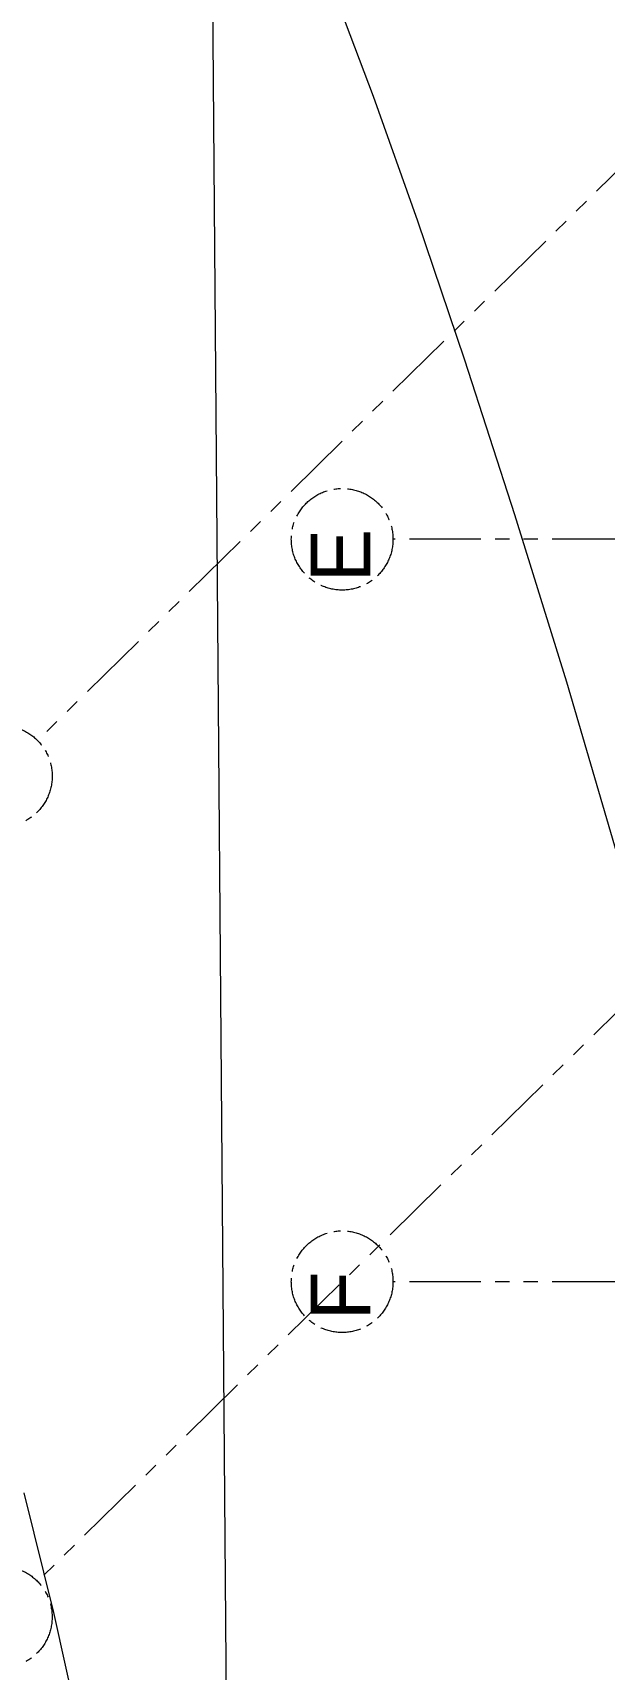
# Model space of a CAD drawing. Header units: millimetres. Extents: x -5316 to 10114, y -10026 to 11025.
# Drawn here: x -1852 to -1051, y -477 to 1816 of the extents above; entities that cross this region are included whole.
import ezdxf

# ---------------------------------------------------------------- set-up
doc = ezdxf.new("R2010")
doc.units = ezdxf.units.MM
doc.linetypes.add('CENTER2', pattern=[28.575, 19.05, -3.175, 3.175, -3.175])
doc.linetypes.add('PHANTOM', pattern=[2.5, 1.25, -0.25, 0.25, -0.25, 0.25, -0.25])
for name, color, linetype, lineweight in [('1m', 12, 'Continuous', 0), ('AKS', 31, 'CENTER2', 5), ('YOLLAR', 6, 'Continuous', 5)]:
    doc.layers.add(name, color=color, linetype=linetype, lineweight=lineweight)
doc.styles.get("Standard").update_dxf_attribs({"font": 'arial.ttf'})

msp = doc.modelspace()

# ---------------------------------------------------------------- linework, layer by layer
at = {"layer": '1m', "color": 252, "lineweight": 0, "true_color": 0x939598}
for points in [[(-666.4, -2560.4), (-678, -2355.1), (-683.6, -2151.8), (-684.8, -1949.1), (-684.2, -1745), (-684.2, -1537.8), (-687.4, -1325.4), (-696.3, -1106), (-713.4, -877.5), (-741.3, -638.1), (-781.6, -387), (-833, -127.4), (-893.1, 136.1), (-959.8, 399.1), (-1030.7, 657.2), (-1103.6, 905.9), (-1176.3, 1140.7), (-1246.6, 1357.2), (-1312.5, 1552.1), (-1374.6, 1726.5), (-1433.4, 1882.5)], [(-1521, -2654.8), (-1557.8, -2380.8), (-1595, -2116), (-1629.7, -1869), (-1659.2, -1648.3), (-1681.4, -1459.9), (-1697.6, -1299.6), (-1710, -1160.6), (-1720.7, -1036.2), (-1731.8, -919.6), (-1745.4, -804), (-1763.6, -682.7), (-1788.6, -548.9), (-1822, -397.3), (-1863.7, -229.4)]]:
    msp.add_lwpolyline(points, dxfattribs=at)
at = {"layer": 'AKS', "linetype": 'PHANTOM', "ltscale": 80}
for p, q in [((578.3, 3206.4), (-1844.9, 824.3)), ((-424.1, 1106.3), (-1347.1, 1106.3)), ((-424.1, 1043.1), (-1845, -353.7)), ((-424.1, 66.2), (-1347.1, 66.2))]:
    msp.add_line(p, q, dxfattribs=at)
at = {"layer": 'AKS', "ltscale": 3}
for centre in [(-1418.3, 1106.3), (-1895.7, 774.4), (-1418.3, 66.2), (-1895.8, -403.6)]:
    msp.add_circle(centre, 71.2, dxfattribs=at)
at = {"layer": 'YOLLAR'}
msp.add_line((-1566.1, -2289.7), (-1628.1, 5399.1), dxfattribs=at)

# ---------------------------------------------------------------- texts
at = {"layer": 'AKS', "lineweight": -2, "ltscale": 3, "char_height": 83.623, "attachment_point": 3, "rotation": 90}
for s, insert in [('{\\fGoldman|b0|i0|c162|p2;E} ', (-1462.5, 1120.6)), ('{\\fGoldman|b0|i0|c162|p2;F} ', (-1462.5, 80.6))]:
    msp.add_mtext_dynamic_manual_height_columns(s, width=115.045, gutter_width=12.5, heights=[91.9], dxfattribs=dict(at, insert=insert))

doc.saveas('drawing.dxf')
